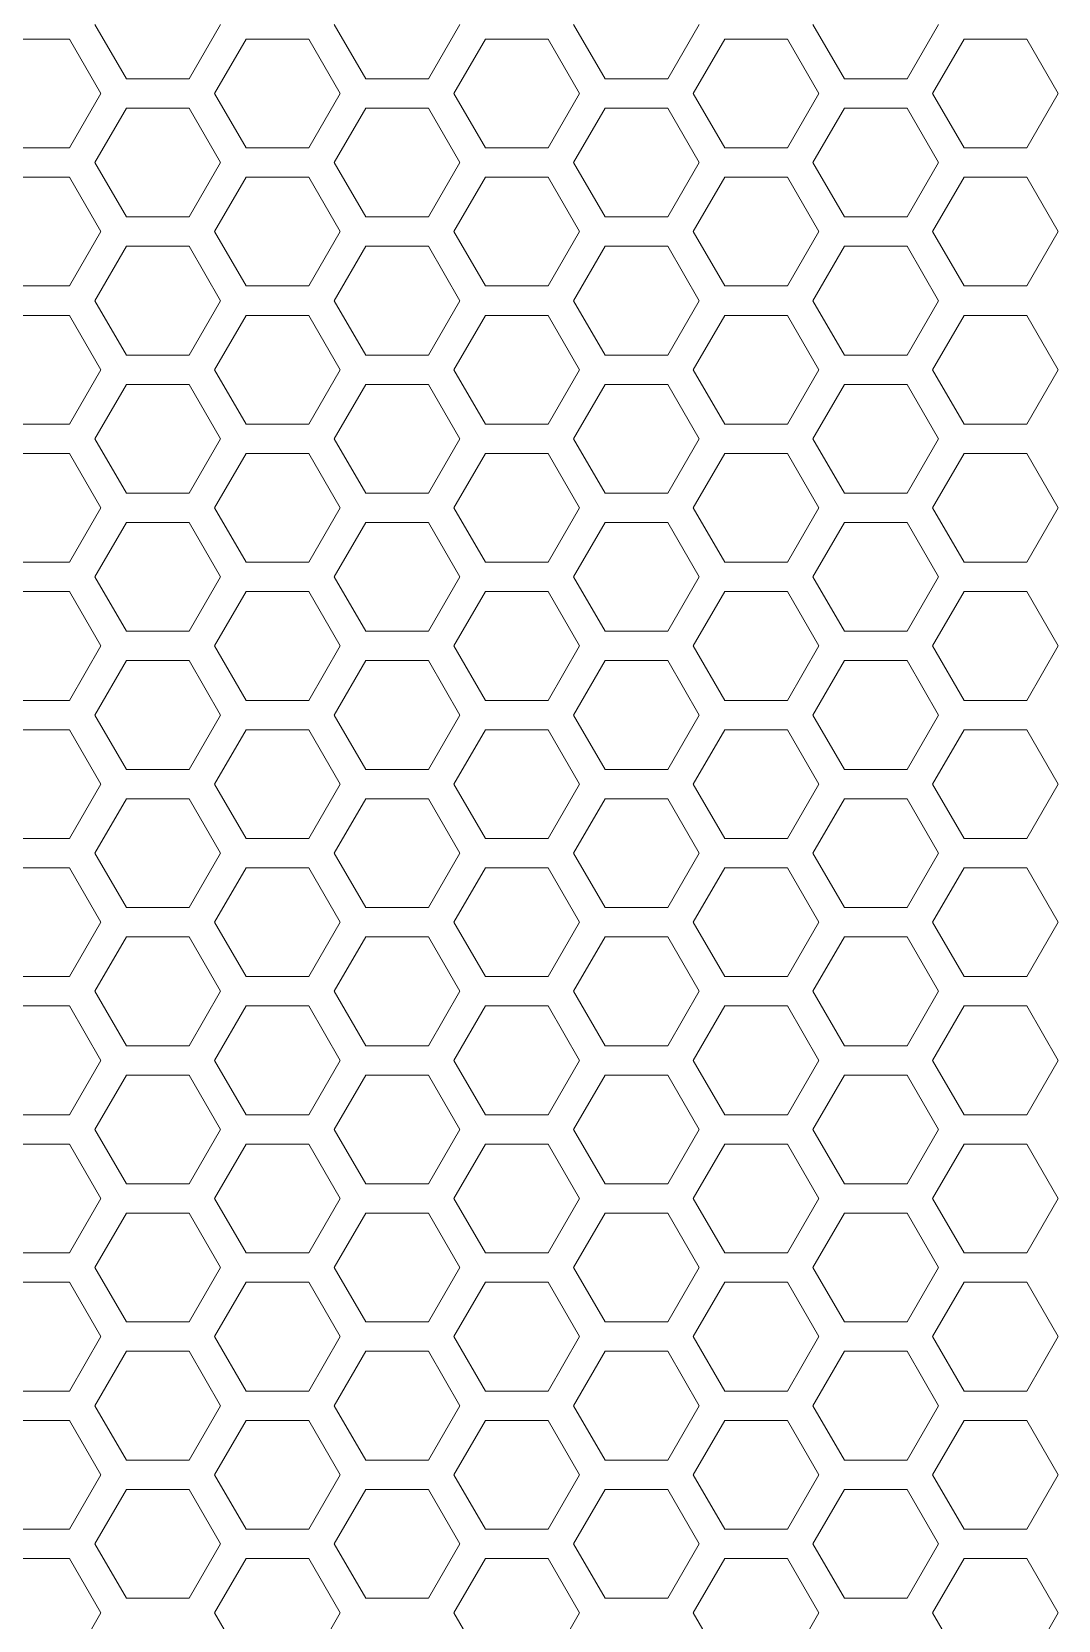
# Model space of a CAD drawing. Header units: millimetres. Extents: x 0 to 140, y -17 to 195.
# Drawn here: x 13.15 to 17.6, y 88.76 to 95.64 of the extents above; entities that cross this region are included whole.
import ezdxf

# ---------------------------------------------------------------- set-up
doc = ezdxf.new("R2010")
doc.units = ezdxf.units.MM
doc.layers.add('4203-42785_1_0', color=7, linetype='Continuous')

# ---------------------------------------------------------------- blocks, each defined once
blk = doc.blocks.new('a')
at = {"layer": '4203-42785_1_0', "color": 0, "linetype": 'ByBlock', "lineweight": 9}
for p, q in [((1513.3256, 419.0709), (1513.4323, 418.8861)), ((1513.6457, 418.8861), (1513.7524, 419.0709)), ((1514.1389, 419.0709), (1514.2456, 418.8861)), ((1514.459, 418.8861), (1514.5657, 419.0709)), ((1514.9521, 419.0709), (1515.0588, 418.8861)), ((1515.2723, 418.8861), (1515.379, 419.0709)), ((1515.7654, 419.0709), (1515.8721, 418.8861)), ((1516.0855, 418.8861), (1516.1923, 419.0709)), ((1513.2391, 419.021), (1513.0257, 419.021)), ((1513.3458, 418.8362), (1513.2391, 419.021)), ((1513.8389, 419.021), (1513.7322, 418.8362)), ((1514.0523, 419.021), (1513.8389, 419.021)), ((1514.1591, 418.8362), (1514.0523, 419.021)), ((1514.6522, 419.021), (1514.5455, 418.8362)), ((1514.8656, 419.021), (1514.6522, 419.021)), ((1514.9724, 418.8362), (1514.8656, 419.021)), ((1515.4655, 419.021), (1515.3587, 418.8362)), ((1515.6789, 419.021), (1515.4655, 419.021)), ((1515.7856, 418.8362), (1515.6789, 419.021)), ((1516.2788, 419.021), (1516.1721, 418.8362)), ((1516.4922, 419.021), (1516.2788, 419.021)), ((1516.5989, 418.8362), (1516.4922, 419.021)), ((1513.4323, 418.8861), (1513.6457, 418.8861)), ((1514.2456, 418.8861), (1514.459, 418.8861)), ((1515.0588, 418.8861), (1515.2723, 418.8861)), ((1515.8721, 418.8861), (1516.0855, 418.8861)), ((1513.2391, 418.6513), (1513.3458, 418.8362)), ((1513.7322, 418.8362), (1513.8389, 418.6513)), ((1514.0523, 418.6513), (1514.1591, 418.8362)), ((1514.5455, 418.8362), (1514.6522, 418.6513)), ((1514.8656, 418.6513), (1514.9724, 418.8362)), ((1515.3587, 418.8362), (1515.4655, 418.6513)), ((1515.6789, 418.6513), (1515.7856, 418.8362)), ((1516.1721, 418.8362), (1516.2788, 418.6513)), ((1516.4922, 418.6513), (1516.5989, 418.8362)), ((1513.4323, 418.7863), (1513.3256, 418.6014)), ((1513.6457, 418.7863), (1513.4323, 418.7863)), ((1513.7524, 418.6014), (1513.6457, 418.7863)), ((1514.2456, 418.7863), (1514.1389, 418.6014)), ((1514.459, 418.7863), (1514.2456, 418.7863)), ((1514.5657, 418.6014), (1514.459, 418.7863)), ((1515.0588, 418.7863), (1514.9521, 418.6014)), ((1515.2723, 418.7863), (1515.0588, 418.7863)), ((1515.379, 418.6014), (1515.2723, 418.7863)), ((1515.8721, 418.7863), (1515.7654, 418.6014)), ((1516.0855, 418.7863), (1515.8721, 418.7863)), ((1516.1923, 418.6014), (1516.0855, 418.7863)), ((1513.0257, 418.6513), (1513.2391, 418.6513)), ((1513.8389, 418.6513), (1514.0523, 418.6513)), ((1514.6522, 418.6513), (1514.8656, 418.6513)), ((1515.4655, 418.6513), (1515.6789, 418.6513)), ((1516.2788, 418.6513), (1516.4922, 418.6513)), ((1513.3256, 418.6014), (1513.4323, 418.4165)), ((1513.6457, 418.4165), (1513.7524, 418.6014)), ((1514.1389, 418.6014), (1514.2456, 418.4165)), ((1514.459, 418.4165), (1514.5657, 418.6014)), ((1514.9521, 418.6014), (1515.0588, 418.4165)), ((1515.2723, 418.4165), (1515.379, 418.6014)), ((1515.7654, 418.6014), (1515.8721, 418.4165)), ((1516.0855, 418.4165), (1516.1923, 418.6014)), ((1513.2391, 418.5515), (1513.0257, 418.5515)), ((1513.3458, 418.3666), (1513.2391, 418.5515)), ((1513.8389, 418.5515), (1513.7322, 418.3666)), ((1514.0523, 418.5515), (1513.8389, 418.5515)), ((1514.1591, 418.3666), (1514.0523, 418.5515)), ((1514.6522, 418.5515), (1514.5455, 418.3666)), ((1514.8656, 418.5515), (1514.6522, 418.5515)), ((1514.9724, 418.3666), (1514.8656, 418.5515)), ((1515.4655, 418.5515), (1515.3587, 418.3666)), ((1515.6789, 418.5515), (1515.4655, 418.5515)), ((1515.7856, 418.3666), (1515.6789, 418.5515)), ((1516.2788, 418.5515), (1516.1721, 418.3666)), ((1516.4922, 418.5515), (1516.2788, 418.5515)), ((1516.5989, 418.3666), (1516.4922, 418.5515)), ((1513.4323, 418.4165), (1513.6457, 418.4165)), ((1514.2456, 418.4165), (1514.459, 418.4165)), ((1515.0588, 418.4165), (1515.2723, 418.4165)), ((1515.8721, 418.4165), (1516.0855, 418.4165)), ((1513.2391, 418.1818), (1513.3458, 418.3666)), ((1513.7322, 418.3666), (1513.8389, 418.1818)), ((1514.0523, 418.1818), (1514.1591, 418.3666)), ((1514.5455, 418.3666), (1514.6522, 418.1818)), ((1514.8656, 418.1818), (1514.9724, 418.3666)), ((1515.3587, 418.3666), (1515.4655, 418.1818)), ((1515.6789, 418.1818), (1515.7856, 418.3666)), ((1516.1721, 418.3666), (1516.2788, 418.1818)), ((1516.4922, 418.1818), (1516.5989, 418.3666)), ((1513.4323, 418.3167), (1513.3256, 418.1318)), ((1513.6457, 418.3167), (1513.4323, 418.3167)), ((1513.7524, 418.1318), (1513.6457, 418.3167)), ((1514.2456, 418.3167), (1514.1389, 418.1318)), ((1514.459, 418.3167), (1514.2456, 418.3167)), ((1514.5657, 418.1318), (1514.459, 418.3167)), ((1515.0588, 418.3167), (1514.9521, 418.1318)), ((1515.2723, 418.3167), (1515.0588, 418.3167)), ((1515.379, 418.1318), (1515.2723, 418.3167)), ((1515.8721, 418.3167), (1515.7654, 418.1318)), ((1516.0855, 418.3167), (1515.8721, 418.3167)), ((1516.1923, 418.1318), (1516.0855, 418.3167)), ((1513.0257, 418.1818), (1513.2391, 418.1818)), ((1513.8389, 418.1818), (1514.0523, 418.1818)), ((1514.6522, 418.1818), (1514.8656, 418.1818)), ((1515.4655, 418.1818), (1515.6789, 418.1818)), ((1516.2788, 418.1818), (1516.4922, 418.1818)), ((1513.3256, 418.1318), (1513.4323, 417.947)), ((1513.6457, 417.947), (1513.7524, 418.1318)), ((1514.1389, 418.1318), (1514.2456, 417.947)), ((1514.459, 417.947), (1514.5657, 418.1318)), ((1514.9521, 418.1318), (1515.0588, 417.947)), ((1515.2723, 417.947), (1515.379, 418.1318)), ((1515.7654, 418.1318), (1515.8721, 417.947)), ((1516.0855, 417.947), (1516.1923, 418.1318)), ((1513.2391, 418.0819), (1513.0257, 418.0819)), ((1513.3458, 417.8971), (1513.2391, 418.0819)), ((1513.8389, 418.0819), (1513.7322, 417.8971)), ((1514.0523, 418.0819), (1513.8389, 418.0819)), ((1514.1591, 417.8971), (1514.0523, 418.0819)), ((1514.6522, 418.0819), (1514.5455, 417.8971)), ((1514.8656, 418.0819), (1514.6522, 418.0819)), ((1514.9724, 417.8971), (1514.8656, 418.0819)), ((1515.4655, 418.0819), (1515.3587, 417.8971)), ((1515.6789, 418.0819), (1515.4655, 418.0819)), ((1515.7856, 417.8971), (1515.6789, 418.0819)), ((1516.2788, 418.0819), (1516.1721, 417.8971)), ((1516.4922, 418.0819), (1516.2788, 418.0819)), ((1516.5989, 417.8971), (1516.4922, 418.0819)), ((1513.4323, 417.947), (1513.6457, 417.947)), ((1514.2456, 417.947), (1514.459, 417.947)), ((1515.0588, 417.947), (1515.2723, 417.947)), ((1515.8721, 417.947), (1516.0855, 417.947)), ((1513.2391, 417.7122), (1513.3458, 417.8971)), ((1513.7322, 417.8971), (1513.8389, 417.7122)), ((1514.0523, 417.7122), (1514.1591, 417.8971)), ((1514.5455, 417.8971), (1514.6522, 417.7122)), ((1514.8656, 417.7122), (1514.9724, 417.8971)), ((1515.3587, 417.8971), (1515.4655, 417.7122)), ((1515.6789, 417.7122), (1515.7856, 417.8971)), ((1516.1721, 417.8971), (1516.2788, 417.7122)), ((1516.4922, 417.7122), (1516.5989, 417.8971)), ((1513.4323, 417.8472), (1513.3256, 417.6623)), ((1513.6457, 417.8472), (1513.4323, 417.8472)), ((1513.7524, 417.6623), (1513.6457, 417.8472)), ((1514.2456, 417.8472), (1514.1389, 417.6623)), ((1514.459, 417.8472), (1514.2456, 417.8472)), ((1514.5657, 417.6623), (1514.459, 417.8472)), ((1515.0588, 417.8472), (1514.9521, 417.6623)), ((1515.2723, 417.8472), (1515.0588, 417.8472)), ((1515.379, 417.6623), (1515.2723, 417.8472)), ((1515.8721, 417.8472), (1515.7654, 417.6623)), ((1516.0855, 417.8472), (1515.8721, 417.8472)), ((1516.1923, 417.6623), (1516.0855, 417.8472)), ((1513.0257, 417.7122), (1513.2391, 417.7122)), ((1513.8389, 417.7122), (1514.0523, 417.7122)), ((1514.6522, 417.7122), (1514.8656, 417.7122)), ((1515.4655, 417.7122), (1515.6789, 417.7122)), ((1516.2788, 417.7122), (1516.4922, 417.7122)), ((1513.3256, 417.6623), (1513.4323, 417.4774)), ((1513.6457, 417.4774), (1513.7524, 417.6623)), ((1514.1389, 417.6623), (1514.2456, 417.4774)), ((1514.459, 417.4774), (1514.5657, 417.6623)), ((1514.9521, 417.6623), (1515.0588, 417.4774)), ((1515.2723, 417.4774), (1515.379, 417.6623)), ((1515.7654, 417.6623), (1515.8721, 417.4774)), ((1516.0855, 417.4774), (1516.1923, 417.6623)), ((1513.2391, 417.6124), (1513.0257, 417.6124)), ((1513.3458, 417.4275), (1513.2391, 417.6124)), ((1513.8389, 417.6124), (1513.7322, 417.4275)), ((1514.0523, 417.6124), (1513.8389, 417.6124)), ((1514.1591, 417.4275), (1514.0523, 417.6124)), ((1514.6522, 417.6124), (1514.5455, 417.4275)), ((1514.8656, 417.6124), (1514.6522, 417.6124)), ((1514.9724, 417.4275), (1514.8656, 417.6124)), ((1515.4655, 417.6124), (1515.3587, 417.4275)), ((1515.6789, 417.6124), (1515.4655, 417.6124)), ((1515.7856, 417.4275), (1515.6789, 417.6124)), ((1516.2788, 417.6124), (1516.1721, 417.4275)), ((1516.4922, 417.6124), (1516.2788, 417.6124)), ((1516.5989, 417.4275), (1516.4922, 417.6124)), ((1513.4323, 417.4774), (1513.6457, 417.4774)), ((1514.2456, 417.4774), (1514.459, 417.4774)), ((1515.0588, 417.4774), (1515.2723, 417.4774)), ((1515.8721, 417.4774), (1516.0855, 417.4774)), ((1513.2391, 417.2427), (1513.3458, 417.4275)), ((1513.7322, 417.4275), (1513.8389, 417.2427)), ((1514.0523, 417.2427), (1514.1591, 417.4275)), ((1514.5455, 417.4275), (1514.6522, 417.2427)), ((1514.8656, 417.2427), (1514.9724, 417.4275)), ((1515.3587, 417.4275), (1515.4655, 417.2427)), ((1515.6789, 417.2427), (1515.7856, 417.4275)), ((1516.1721, 417.4275), (1516.2788, 417.2427)), ((1516.4922, 417.2427), (1516.5989, 417.4275)), ((1513.4323, 417.3776), (1513.3256, 417.1928)), ((1513.6457, 417.3776), (1513.4323, 417.3776)), ((1513.7524, 417.1928), (1513.6457, 417.3776)), ((1514.2456, 417.3776), (1514.1389, 417.1928)), ((1514.459, 417.3776), (1514.2456, 417.3776)), ((1514.5657, 417.1928), (1514.459, 417.3776)), ((1515.0588, 417.3776), (1514.9521, 417.1928)), ((1515.2723, 417.3776), (1515.0588, 417.3776)), ((1515.379, 417.1928), (1515.2723, 417.3776)), ((1515.8721, 417.3776), (1515.7654, 417.1928)), ((1516.0855, 417.3776), (1515.8721, 417.3776)), ((1516.1923, 417.1928), (1516.0855, 417.3776)), ((1513.0257, 417.2427), (1513.2391, 417.2427)), ((1513.8389, 417.2427), (1514.0523, 417.2427)), ((1514.6522, 417.2427), (1514.8656, 417.2427)), ((1515.4655, 417.2427), (1515.6789, 417.2427)), ((1516.2788, 417.2427), (1516.4922, 417.2427)), ((1513.3256, 417.1928), (1513.4323, 417.0079)), ((1513.6457, 417.0079), (1513.7524, 417.1928)), ((1514.1389, 417.1928), (1514.2456, 417.0079)), ((1514.459, 417.0079), (1514.5657, 417.1928)), ((1514.9521, 417.1928), (1515.0588, 417.0079)), ((1515.2723, 417.0079), (1515.379, 417.1928)), ((1515.7654, 417.1928), (1515.8721, 417.0079)), ((1516.0855, 417.0079), (1516.1923, 417.1928)), ((1513.2391, 417.1428), (1513.0257, 417.1428)), ((1513.3458, 416.958), (1513.2391, 417.1428)), ((1513.8389, 417.1428), (1513.7322, 416.958)), ((1514.0523, 417.1428), (1513.8389, 417.1428)), ((1514.1591, 416.958), (1514.0523, 417.1428)), ((1514.6522, 417.1428), (1514.5455, 416.958)), ((1514.8656, 417.1428), (1514.6522, 417.1428)), ((1514.9724, 416.958), (1514.8656, 417.1428)), ((1515.4655, 417.1428), (1515.3587, 416.958)), ((1515.6789, 417.1428), (1515.4655, 417.1428)), ((1515.7856, 416.958), (1515.6789, 417.1428)), ((1516.2788, 417.1428), (1516.1721, 416.958)), ((1516.4922, 417.1428), (1516.2788, 417.1428)), ((1516.5989, 416.958), (1516.4922, 417.1428)), ((1513.4323, 417.0079), (1513.6457, 417.0079)), ((1514.2456, 417.0079), (1514.459, 417.0079)), ((1515.0588, 417.0079), (1515.2723, 417.0079)), ((1515.8721, 417.0079), (1516.0855, 417.0079)), ((1513.2391, 416.7731), (1513.3458, 416.958)), ((1513.7322, 416.958), (1513.8389, 416.7731)), ((1514.0523, 416.7731), (1514.1591, 416.958)), ((1514.5455, 416.958), (1514.6522, 416.7731)), ((1514.8656, 416.7731), (1514.9724, 416.958)), ((1515.3587, 416.958), (1515.4655, 416.7731)), ((1515.6789, 416.7731), (1515.7856, 416.958)), ((1516.1721, 416.958), (1516.2788, 416.7731)), ((1516.4922, 416.7731), (1516.5989, 416.958)), ((1513.4323, 416.9081), (1513.3256, 416.7232)), ((1513.6457, 416.9081), (1513.4323, 416.9081)), ((1513.7524, 416.7232), (1513.6457, 416.9081)), ((1514.2456, 416.9081), (1514.1389, 416.7232)), ((1514.459, 416.9081), (1514.2456, 416.9081)), ((1514.5657, 416.7232), (1514.459, 416.9081)), ((1515.0588, 416.9081), (1514.9521, 416.7232)), ((1515.2723, 416.9081), (1515.0588, 416.9081)), ((1515.379, 416.7232), (1515.2723, 416.9081)), ((1515.8721, 416.9081), (1515.7654, 416.7232)), ((1516.0855, 416.9081), (1515.8721, 416.9081)), ((1516.1389, 416.8156), (1516.0855, 416.9081)), ((1516.1923, 416.7232), (1516.1389, 416.8156)), ((1513.0257, 416.7731), (1513.2391, 416.7731)), ((1513.8389, 416.7731), (1514.0523, 416.7731)), ((1514.6522, 416.7731), (1514.8656, 416.7731)), ((1515.4655, 416.7731), (1515.6789, 416.7731)), ((1516.2788, 416.7731), (1516.4922, 416.7731)), ((1513.3256, 416.7232), (1513.4323, 416.5383)), ((1513.6457, 416.5383), (1513.7524, 416.7232)), ((1514.1389, 416.7232), (1514.2456, 416.5383)), ((1514.459, 416.5383), (1514.5657, 416.7232)), ((1514.9521, 416.7232), (1515.0588, 416.5383)), ((1515.2723, 416.5383), (1515.379, 416.7232)), ((1515.7654, 416.7232), (1515.8721, 416.5383)), ((1516.0855, 416.5383), (1516.1923, 416.7232)), ((1513.2391, 416.6733), (1513.0257, 416.6733)), ((1513.3458, 416.4884), (1513.2391, 416.6733)), ((1513.8389, 416.6733), (1513.7322, 416.4884)), ((1514.0523, 416.6733), (1513.8389, 416.6733)), ((1514.1591, 416.4884), (1514.0523, 416.6733)), ((1514.6522, 416.6733), (1514.5455, 416.4884)), ((1514.8656, 416.6733), (1514.6522, 416.6733)), ((1514.9724, 416.4884), (1514.8656, 416.6733)), ((1515.4655, 416.6733), (1515.3587, 416.4884)), ((1515.6789, 416.6733), (1515.4655, 416.6733)), ((1515.7856, 416.4884), (1515.6789, 416.6733)), ((1516.2788, 416.6733), (1516.1721, 416.4884)), ((1516.4922, 416.6733), (1516.2788, 416.6733)), ((1516.5989, 416.4884), (1516.4922, 416.6733)), ((1513.4323, 416.5383), (1513.6457, 416.5383)), ((1514.2456, 416.5383), (1514.459, 416.5383)), ((1515.0588, 416.5383), (1515.2723, 416.5383)), ((1515.8721, 416.5383), (1516.0855, 416.5383)), ((1513.2391, 416.3036), (1513.3458, 416.4884)), ((1513.7322, 416.4884), (1513.8389, 416.3036)), ((1514.0523, 416.3036), (1514.1591, 416.4884)), ((1514.5455, 416.4884), (1514.6522, 416.3036)), ((1514.8656, 416.3036), (1514.9724, 416.4884)), ((1515.3587, 416.4884), (1515.4655, 416.3036)), ((1515.6789, 416.3036), (1515.7856, 416.4884)), ((1516.1721, 416.4884), (1516.2788, 416.3036)), ((1516.4922, 416.3036), (1516.5989, 416.4884)), ((1513.4323, 416.4385), (1513.3256, 416.2537)), ((1513.6457, 416.4385), (1513.4323, 416.4385)), ((1513.7524, 416.2537), (1513.6457, 416.4385)), ((1514.2456, 416.4385), (1514.1389, 416.2537)), ((1514.459, 416.4385), (1514.2456, 416.4385)), ((1514.5657, 416.2537), (1514.459, 416.4385)), ((1515.0588, 416.4385), (1514.9521, 416.2537)), ((1515.2723, 416.4385), (1515.0588, 416.4385)), ((1515.379, 416.2537), (1515.2723, 416.4385)), ((1515.8721, 416.4385), (1515.7654, 416.2537)), ((1516.0855, 416.4385), (1515.8721, 416.4385)), ((1516.1923, 416.2537), (1516.0855, 416.4385)), ((1513.0257, 416.3036), (1513.2391, 416.3036)), ((1513.8389, 416.3036), (1514.0523, 416.3036)), ((1514.6522, 416.3036), (1514.8656, 416.3036)), ((1515.4655, 416.3036), (1515.6789, 416.3036)), ((1516.2788, 416.3036), (1516.4922, 416.3036)), ((1513.3256, 416.2537), (1513.4323, 416.0688)), ((1513.6457, 416.0688), (1513.7524, 416.2537)), ((1514.1389, 416.2537), (1514.2456, 416.0688)), ((1514.459, 416.0688), (1514.5657, 416.2537)), ((1514.9521, 416.2537), (1515.0588, 416.0688)), ((1515.2723, 416.0688), (1515.379, 416.2537)), ((1515.7654, 416.2537), (1515.8721, 416.0688)), ((1516.0855, 416.0688), (1516.1923, 416.2537)), ((1513.2391, 416.2038), (1513.0257, 416.2038)), ((1513.3458, 416.0189), (1513.2391, 416.2038)), ((1513.8389, 416.2038), (1513.7322, 416.0189)), ((1514.0523, 416.2038), (1513.8389, 416.2038)), ((1514.1591, 416.0189), (1514.0523, 416.2038)), ((1514.6522, 416.2038), (1514.5455, 416.0189)), ((1514.8656, 416.2038), (1514.6522, 416.2038)), ((1514.9724, 416.0189), (1514.8656, 416.2038)), ((1515.4655, 416.2038), (1515.3587, 416.0189)), ((1515.6789, 416.2038), (1515.4655, 416.2038)), ((1515.7856, 416.0189), (1515.6789, 416.2038)), ((1516.2788, 416.2038), (1516.1721, 416.0189)), ((1516.4922, 416.2038), (1516.2788, 416.2038)), ((1516.5989, 416.0189), (1516.4922, 416.2038)), ((1513.4323, 416.0688), (1513.6457, 416.0688)), ((1514.2456, 416.0688), (1514.459, 416.0688)), ((1515.0588, 416.0688), (1515.2723, 416.0688)), ((1515.8721, 416.0688), (1516.0855, 416.0688)), ((1513.2391, 415.834), (1513.3458, 416.0189)), ((1513.7322, 416.0189), (1513.8389, 415.834)), ((1514.0523, 415.834), (1514.1591, 416.0189)), ((1514.5455, 416.0189), (1514.6522, 415.834)), ((1514.8656, 415.834), (1514.9724, 416.0189)), ((1515.3587, 416.0189), (1515.4655, 415.834)), ((1515.6789, 415.834), (1515.7856, 416.0189)), ((1516.1721, 416.0189), (1516.2788, 415.834)), ((1516.4922, 415.834), (1516.5989, 416.0189)), ((1513.4323, 415.969), (1513.3256, 415.7841)), ((1513.6457, 415.969), (1513.4323, 415.969)), ((1513.7524, 415.7841), (1513.6457, 415.969)), ((1514.2456, 415.969), (1514.1389, 415.7841)), ((1514.459, 415.969), (1514.2456, 415.969)), ((1514.5657, 415.7841), (1514.459, 415.969)), ((1515.0588, 415.969), (1514.9521, 415.7841)), ((1515.2723, 415.969), (1515.0588, 415.969)), ((1515.379, 415.7841), (1515.2723, 415.969)), ((1515.8721, 415.969), (1515.7654, 415.7841)), ((1516.0855, 415.969), (1515.8721, 415.969)), ((1516.1923, 415.7841), (1516.0855, 415.969)), ((1513.0257, 415.834), (1513.2391, 415.834)), ((1513.3256, 415.7841), (1513.4323, 415.5993)), ((1513.6457, 415.5993), (1513.7524, 415.7841)), ((1513.8389, 415.834), (1514.0523, 415.834)), ((1514.1389, 415.7841), (1514.2456, 415.5993)), ((1514.459, 415.5993), (1514.5657, 415.7841)), ((1514.6522, 415.834), (1514.8656, 415.834)), ((1514.9521, 415.7841), (1515.0588, 415.5993)), ((1515.2723, 415.5993), (1515.379, 415.7841)), ((1515.4655, 415.834), (1515.6789, 415.834)), ((1515.7654, 415.7841), (1515.8721, 415.5993)), ((1516.0855, 415.5993), (1516.1923, 415.7841)), ((1516.2788, 415.834), (1516.4922, 415.834)), ((1513.2391, 415.7342), (1513.0257, 415.7342)), ((1513.3458, 415.5494), (1513.2391, 415.7342)), ((1513.8389, 415.7342), (1513.7322, 415.5494)), ((1514.0523, 415.7342), (1513.8389, 415.7342)), ((1514.1591, 415.5494), (1514.0523, 415.7342)), ((1514.6522, 415.7342), (1514.5455, 415.5494)), ((1514.8656, 415.7342), (1514.6522, 415.7342)), ((1514.9724, 415.5494), (1514.8656, 415.7342)), ((1515.4655, 415.7342), (1515.3587, 415.5494)), ((1515.6789, 415.7342), (1515.4655, 415.7342)), ((1515.7856, 415.5494), (1515.6789, 415.7342)), ((1516.2788, 415.7342), (1516.1721, 415.5494)), ((1516.4922, 415.7342), (1516.2788, 415.7342)), ((1516.5989, 415.5494), (1516.4922, 415.7342)), ((1513.4323, 415.5993), (1513.6457, 415.5993)), ((1514.2456, 415.5993), (1514.459, 415.5993)), ((1515.0588, 415.5993), (1515.2723, 415.5993)), ((1515.8721, 415.5993), (1516.0855, 415.5993)), ((1513.2391, 415.3645), (1513.3458, 415.5494)), ((1513.7322, 415.5494), (1513.8389, 415.3645)), ((1514.0523, 415.3645), (1514.1591, 415.5494)), ((1514.5455, 415.5494), (1514.6522, 415.3645)), ((1514.8656, 415.3645), (1514.9724, 415.5494)), ((1515.3587, 415.5494), (1515.4655, 415.3645)), ((1515.6789, 415.3645), (1515.7856, 415.5494)), ((1516.1721, 415.5494), (1516.2788, 415.3645)), ((1516.4922, 415.3645), (1516.5989, 415.5494)), ((1513.4323, 415.4994), (1513.3256, 415.3146)), ((1513.6457, 415.4994), (1513.4323, 415.4994)), ((1513.7524, 415.3146), (1513.6457, 415.4994)), ((1514.2456, 415.4994), (1514.1389, 415.3146)), ((1514.459, 415.4994), (1514.2456, 415.4994)), ((1514.5657, 415.3146), (1514.459, 415.4994)), ((1515.0588, 415.4994), (1514.9521, 415.3146)), ((1515.2723, 415.4994), (1515.0588, 415.4994)), ((1515.379, 415.3146), (1515.2723, 415.4994)), ((1515.8721, 415.4994), (1515.7654, 415.3146)), ((1516.0855, 415.4994), (1515.8721, 415.4994)), ((1516.1923, 415.3146), (1516.0855, 415.4994)), ((1513.0257, 415.3645), (1513.2391, 415.3645)), ((1513.8389, 415.3645), (1514.0523, 415.3645)), ((1514.6522, 415.3645), (1514.8656, 415.3645)), ((1515.4655, 415.3645), (1515.6789, 415.3645)), ((1516.2788, 415.3645), (1516.4922, 415.3645)), ((1513.3256, 415.3146), (1513.4323, 415.1297)), ((1513.6457, 415.1297), (1513.7524, 415.3146)), ((1514.1389, 415.3146), (1514.2456, 415.1297)), ((1514.459, 415.1297), (1514.5657, 415.3146)), ((1514.9521, 415.3146), (1515.0588, 415.1297)), ((1515.2723, 415.1297), (1515.379, 415.3146)), ((1515.7654, 415.3146), (1515.8721, 415.1297)), ((1516.0855, 415.1297), (1516.1923, 415.3146)), ((1513.2391, 415.2647), (1513.0257, 415.2647)), ((1513.3458, 415.0798), (1513.2391, 415.2647)), ((1513.8389, 415.2647), (1513.7322, 415.0798)), ((1514.0523, 415.2647), (1513.8389, 415.2647)), ((1514.1591, 415.0798), (1514.0523, 415.2647)), ((1514.6522, 415.2647), (1514.5455, 415.0798)), ((1514.8656, 415.2647), (1514.6522, 415.2647)), ((1514.9724, 415.0798), (1514.8656, 415.2647)), ((1515.4655, 415.2647), (1515.3587, 415.0798)), ((1515.6789, 415.2647), (1515.4655, 415.2647)), ((1515.7856, 415.0798), (1515.6789, 415.2647)), ((1516.2788, 415.2647), (1516.1721, 415.0798)), ((1516.4922, 415.2647), (1516.2788, 415.2647)), ((1516.5989, 415.0798), (1516.4922, 415.2647)), ((1513.2391, 414.8949), (1513.3458, 415.0798)), ((1513.4323, 415.1297), (1513.6457, 415.1297)), ((1513.7322, 415.0798), (1513.8389, 414.8949)), ((1514.0523, 414.8949), (1514.1591, 415.0798)), ((1514.2456, 415.1297), (1514.459, 415.1297)), ((1514.5455, 415.0798), (1514.6522, 414.8949)), ((1514.8656, 414.8949), (1514.9724, 415.0798)), ((1515.0588, 415.1297), (1515.2723, 415.1297)), ((1515.3587, 415.0798), (1515.4655, 414.8949)), ((1515.6789, 414.8949), (1515.7856, 415.0798)), ((1515.8721, 415.1297), (1516.0855, 415.1297)), ((1516.1721, 415.0798), (1516.2788, 414.8949)), ((1516.4922, 414.8949), (1516.5989, 415.0798)), ((1513.4323, 415.0299), (1513.3256, 414.845)), ((1513.6457, 415.0299), (1513.4323, 415.0299)), ((1513.7524, 414.845), (1513.6457, 415.0299)), ((1514.2456, 415.0299), (1514.1389, 414.845)), ((1514.459, 415.0299), (1514.2456, 415.0299)), ((1514.5657, 414.845), (1514.459, 415.0299)), ((1515.0588, 415.0299), (1514.9521, 414.845)), ((1515.2723, 415.0299), (1515.0588, 415.0299)), ((1515.379, 414.845), (1515.2723, 415.0299)), ((1515.8721, 415.0299), (1515.7654, 414.845)), ((1516.0855, 415.0299), (1515.8721, 415.0299)), ((1516.1923, 414.845), (1516.0855, 415.0299)), ((1513.0257, 414.8949), (1513.2391, 414.8949)), ((1513.8389, 414.8949), (1514.0523, 414.8949)), ((1514.6522, 414.8949), (1514.8656, 414.8949)), ((1515.4655, 414.8949), (1515.6789, 414.8949)), ((1516.2788, 414.8949), (1516.4922, 414.8949)), ((1513.3256, 414.845), (1513.4323, 414.6602)), ((1513.6457, 414.6602), (1513.7524, 414.845)), ((1514.1389, 414.845), (1514.2456, 414.6602)), ((1514.459, 414.6602), (1514.5657, 414.845)), ((1514.9521, 414.845), (1515.0588, 414.6602)), ((1515.2723, 414.6602), (1515.379, 414.845)), ((1515.7654, 414.845), (1515.8721, 414.6602)), ((1516.0855, 414.6602), (1516.1923, 414.845)), ((1513.2391, 414.7951), (1513.0257, 414.7951)), ((1513.3458, 414.6103), (1513.2391, 414.7951)), ((1513.8389, 414.7951), (1513.7322, 414.6103)), ((1514.0523, 414.7951), (1513.8389, 414.7951)), ((1514.1591, 414.6103), (1514.0523, 414.7951)), ((1514.6522, 414.7951), (1514.5455, 414.6103)), ((1514.8656, 414.7951), (1514.6522, 414.7951)), ((1514.9724, 414.6103), (1514.8656, 414.7951)), ((1515.4655, 414.7951), (1515.3587, 414.6103)), ((1515.6789, 414.7951), (1515.4655, 414.7951)), ((1515.7856, 414.6103), (1515.6789, 414.7951)), ((1516.2788, 414.7951), (1516.1721, 414.6103)), ((1516.4922, 414.7951), (1516.2788, 414.7951)), ((1516.5989, 414.6103), (1516.4922, 414.7951)), ((1513.4323, 414.6602), (1513.6457, 414.6602)), ((1514.2456, 414.6602), (1514.459, 414.6602)), ((1515.0588, 414.6602), (1515.2723, 414.6602)), ((1515.8721, 414.6602), (1516.0855, 414.6602)), ((1513.2391, 414.4254), (1513.3458, 414.6103)), ((1513.7322, 414.6103), (1513.8389, 414.4254)), ((1514.0523, 414.4254), (1514.1591, 414.6103)), ((1514.5455, 414.6103), (1514.6522, 414.4254)), ((1514.8656, 414.4254), (1514.9724, 414.6103)), ((1515.3587, 414.6103), (1515.4655, 414.4254)), ((1515.6789, 414.4254), (1515.7856, 414.6103)), ((1516.1721, 414.6103), (1516.2788, 414.4254)), ((1516.4922, 414.4254), (1516.5989, 414.6103)), ((1513.4323, 414.5604), (1513.3256, 414.3755)), ((1513.6457, 414.5604), (1513.4323, 414.5604)), ((1513.7524, 414.3755), (1513.6457, 414.5604)), ((1514.2456, 414.5604), (1514.1389, 414.3755)), ((1514.459, 414.5604), (1514.2456, 414.5604)), ((1514.5657, 414.3755), (1514.459, 414.5604)), ((1515.0588, 414.5604), (1514.9521, 414.3755)), ((1515.2723, 414.5604), (1515.0588, 414.5604)), ((1515.379, 414.3755), (1515.2723, 414.5604)), ((1515.8721, 414.5604), (1515.7654, 414.3755)), ((1516.0855, 414.5604), (1515.8721, 414.5604)), ((1516.1923, 414.3755), (1516.0855, 414.5604)), ((1513.0257, 414.4254), (1513.2391, 414.4254)), ((1513.8389, 414.4254), (1514.0523, 414.4254)), ((1514.6522, 414.4254), (1514.8656, 414.4254)), ((1515.4655, 414.4254), (1515.6789, 414.4254)), ((1516.2788, 414.4254), (1516.4922, 414.4254)), ((1513.2391, 414.3256), (1513.0257, 414.3256)), ((1513.3458, 414.1407), (1513.2391, 414.3256)), ((1513.3256, 414.3755), (1513.4323, 414.1906)), ((1513.6457, 414.1906), (1513.7524, 414.3755)), ((1513.8389, 414.3256), (1513.7322, 414.1407)), ((1514.0523, 414.3256), (1513.8389, 414.3256)), ((1514.1591, 414.1407), (1514.0523, 414.3256)), ((1514.1389, 414.3755), (1514.2456, 414.1906)), ((1514.459, 414.1906), (1514.5657, 414.3755)), ((1514.6522, 414.3256), (1514.5455, 414.1407)), ((1514.8656, 414.3256), (1514.6522, 414.3256)), ((1514.9724, 414.1407), (1514.8656, 414.3256)), ((1514.9521, 414.3755), (1515.0588, 414.1906)), ((1515.2723, 414.1906), (1515.379, 414.3755)), ((1515.4655, 414.3256), (1515.3587, 414.1407)), ((1515.6789, 414.3256), (1515.4655, 414.3256)), ((1515.7856, 414.1407), (1515.6789, 414.3256)), ((1515.7654, 414.3755), (1515.8721, 414.1906)), ((1516.0855, 414.1906), (1516.1923, 414.3755)), ((1516.2788, 414.3256), (1516.1721, 414.1407)), ((1516.4922, 414.3256), (1516.2788, 414.3256)), ((1516.5989, 414.1407), (1516.4922, 414.3256)), ((1513.4323, 414.1906), (1513.6457, 414.1906)), ((1514.2456, 414.1906), (1514.459, 414.1906)), ((1515.0588, 414.1906), (1515.2723, 414.1906)), ((1515.8721, 414.1906), (1516.0855, 414.1906)), ((1513.2391, 413.9559), (1513.3458, 414.1407)), ((1513.7322, 414.1407), (1513.8389, 413.9559)), ((1514.0523, 413.9559), (1514.1591, 414.1407)), ((1514.5455, 414.1407), (1514.6522, 413.9559)), ((1514.8656, 413.9559), (1514.9724, 414.1407)), ((1515.3587, 414.1407), (1515.4655, 413.9559)), ((1515.6789, 413.9559), (1515.7856, 414.1407)), ((1516.1721, 414.1407), (1516.2788, 413.9559)), ((1516.4922, 413.9559), (1516.5989, 414.1407)), ((1513.4323, 414.0908), (1513.3256, 413.9059)), ((1513.6457, 414.0908), (1513.4323, 414.0908)), ((1513.7524, 413.9059), (1513.6457, 414.0908)), ((1514.2456, 414.0908), (1514.1389, 413.9059)), ((1514.459, 414.0908), (1514.2456, 414.0908)), ((1514.5657, 413.9059), (1514.459, 414.0908)), ((1515.0588, 414.0908), (1514.9521, 413.9059)), ((1515.2723, 414.0908), (1515.0588, 414.0908)), ((1515.379, 413.9059), (1515.2723, 414.0908)), ((1515.8721, 414.0908), (1515.7654, 413.9059)), ((1516.0855, 414.0908), (1515.8721, 414.0908)), ((1516.1923, 413.9059), (1516.0855, 414.0908)), ((1513.0257, 413.9559), (1513.2391, 413.9559)), ((1513.8389, 413.9559), (1514.0523, 413.9559)), ((1514.6522, 413.9559), (1514.8656, 413.9559)), ((1515.4655, 413.9559), (1515.6789, 413.9559)), ((1516.2788, 413.9559), (1516.4922, 413.9559)), ((1513.3256, 413.9059), (1513.4323, 413.7211)), ((1513.6457, 413.7211), (1513.7524, 413.9059)), ((1514.1389, 413.9059), (1514.2456, 413.7211)), ((1514.459, 413.7211), (1514.5657, 413.9059)), ((1514.9521, 413.9059), (1515.0588, 413.7211)), ((1515.2723, 413.7211), (1515.379, 413.9059)), ((1515.7654, 413.9059), (1515.8721, 413.7211)), ((1516.0855, 413.7211), (1516.1923, 413.9059)), ((1513.2391, 413.856), (1513.0257, 413.856)), ((1513.3458, 413.6712), (1513.2391, 413.856)), ((1513.8389, 413.856), (1513.7322, 413.6712)), ((1514.0523, 413.856), (1513.8389, 413.856)), ((1514.1591, 413.6712), (1514.0523, 413.856)), ((1514.6522, 413.856), (1514.5455, 413.6712)), ((1514.8656, 413.856), (1514.6522, 413.856)), ((1514.9724, 413.6712), (1514.8656, 413.856)), ((1515.4655, 413.856), (1515.3587, 413.6712)), ((1515.6789, 413.856), (1515.4655, 413.856)), ((1515.7856, 413.6712), (1515.6789, 413.856)), ((1516.2788, 413.856), (1516.1721, 413.6712)), ((1516.4922, 413.856), (1516.2788, 413.856)), ((1516.5989, 413.6712), (1516.4922, 413.856)), ((1513.4323, 413.7211), (1513.6457, 413.7211)), ((1514.2456, 413.7211), (1514.459, 413.7211)), ((1515.0588, 413.7211), (1515.2723, 413.7211)), ((1515.8721, 413.7211), (1516.0855, 413.7211)), ((1513.2391, 413.4863), (1513.3458, 413.6712)), ((1513.7322, 413.6712), (1513.8389, 413.4863)), ((1514.0523, 413.4863), (1514.1591, 413.6712)), ((1514.5455, 413.6712), (1514.6522, 413.4863)), ((1514.8656, 413.4863), (1514.9724, 413.6712)), ((1515.3587, 413.6712), (1515.4655, 413.4863)), ((1515.6789, 413.4863), (1515.7856, 413.6712)), ((1516.1721, 413.6712), (1516.2788, 413.4863)), ((1516.4922, 413.4863), (1516.5989, 413.6712))]:
    blk.add_line(p, q, dxfattribs=at)

msp = doc.modelspace()

# ---------------------------------------------------------------- block references
at = {"lineweight": 15, "xscale": 1.275468447124703, "yscale": 1.275468447124703, "zscale": 1.275468447124703}
msp.add_blockref('a', (-1916.7704, -438.8363), dxfattribs=at)

doc.saveas('drawing.dxf')
